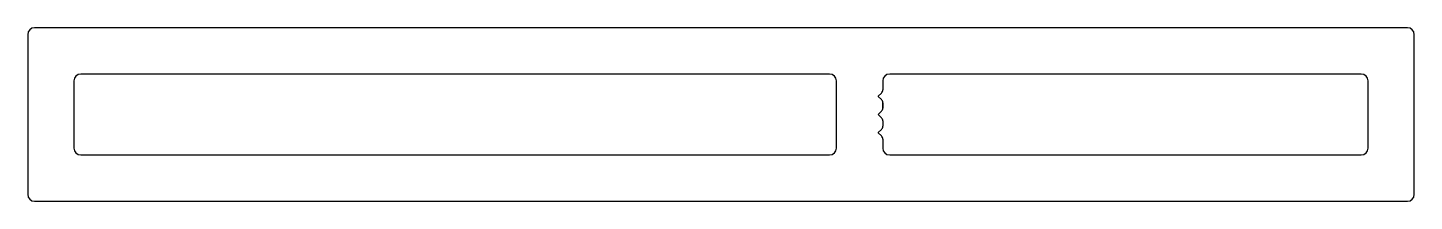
# Model space of a CAD drawing. Extents: x -38.1 to 38.1, y 0.4 to 10.
import ezdxf

# ---------------------------------------------------------------- set-up
doc = ezdxf.new("R2010")
doc.units = 0
doc.layers.add('1', color=4, linetype='CONTINUOUS')
doc.layers.add('5', color=6, linetype='CONTINUOUS')

msp = doc.modelspace()

# ---------------------------------------------------------------- linework, layer by layer
at = {"layer": '1', "color": 7, "linetype": 'CONTINUOUS'}
for p, q in [((37.712, 9.971), (-37.726, 9.971)), ((-38.107, 9.59), (-38.107, 0.827)), ((38.093, 0.827), (38.093, 9.59)), ((-37.726, 0.446), (37.712, 0.446))]:
    msp.add_line(p, q, dxfattribs=at)
for centre, start, end in [((-37.726, 9.59), 90, 180), ((37.712, 9.59), 0, 90), ((-37.726, 0.827), 180, 270), ((37.712, 0.827), 270, 360)]:
    msp.add_arc(centre, 0.381, start, end, dxfattribs=at)
at = {"layer": '5', "color": 7, "linetype": 'CONTINUOUS'}
for p, q in [((-35.567, 7.05), (-35.567, 3.367)), ((-1.277, 7.431), (-35.186, 7.431)), ((5.962, 7.431), (-1.277, 7.431)), ((6.343, 3.367), (6.343, 7.05)), ((8.883, 7.05), (8.883, 6.806)), ((35.172, 7.431), (9.264, 7.431)), ((35.553, 3.367), (35.553, 7.05)), ((8.81, 6.385), (8.639, 6.214)), ((8.639, 6.203), (8.81, 6.032)), ((8.883, 6.806), (8.883, 6.562)), ((8.883, 6.562), (8.883, 6.562)), ((8.81, 5.385), (8.639, 5.214)), ((8.883, 5.855), (8.883, 5.562)), ((8.883, 5.562), (8.883, 5.855)), ((8.883, 5.855), (8.883, 5.562)), ((8.883, 5.562), (8.883, 5.855)), ((8.883, 5.855), (8.883, 5.562)), ((8.639, 5.203), (8.81, 5.032)), ((8.883, 4.855), (8.883, 4.562)), ((8.81, 4.385), (8.639, 4.214)), ((8.639, 4.203), (8.81, 4.032)), ((8.883, 3.855), (8.883, 3.611)), ((8.883, 3.611), (8.883, 3.367)), ((-35.186, 2.986), (-1.277, 2.986)), ((-1.277, 2.986), (5.962, 2.986)), ((9.264, 2.986), (35.172, 2.986))]:
    msp.add_line(p, q, dxfattribs=at)
for centre, radius, start, end in [((-35.186, 7.05), 0.381, 90, 180), ((5.962, 7.05), 0.381, 0, 90), ((9.264, 7.05), 0.381, 90, 180), ((35.172, 7.05), 0.381, 0, 90), ((8.644, 6.209), 0.008, 135, 225), ((8.633, 6.562), 0.25, 315, 360), ((8.633, 5.855), 0.25, 0, 45), ((8.633, 5.562), 0.25, 315, 360), ((8.644, 5.209), 0.008, 135, 225), ((8.633, 4.855), 0.25, 360, 45), ((8.644, 4.209), 0.008, 135, 225), ((8.633, 4.562), 0.25, 315, 360), ((8.633, 3.855), 0.25, 0, 45), ((-35.186, 3.367), 0.381, 180, 270), ((5.962, 3.367), 0.381, 270, 360), ((9.264, 3.367), 0.381, 180, 270), ((35.172, 3.367), 0.381, 270, 0)]:
    msp.add_arc(centre, radius, start, end, dxfattribs=at)

doc.saveas('drawing.dxf')
